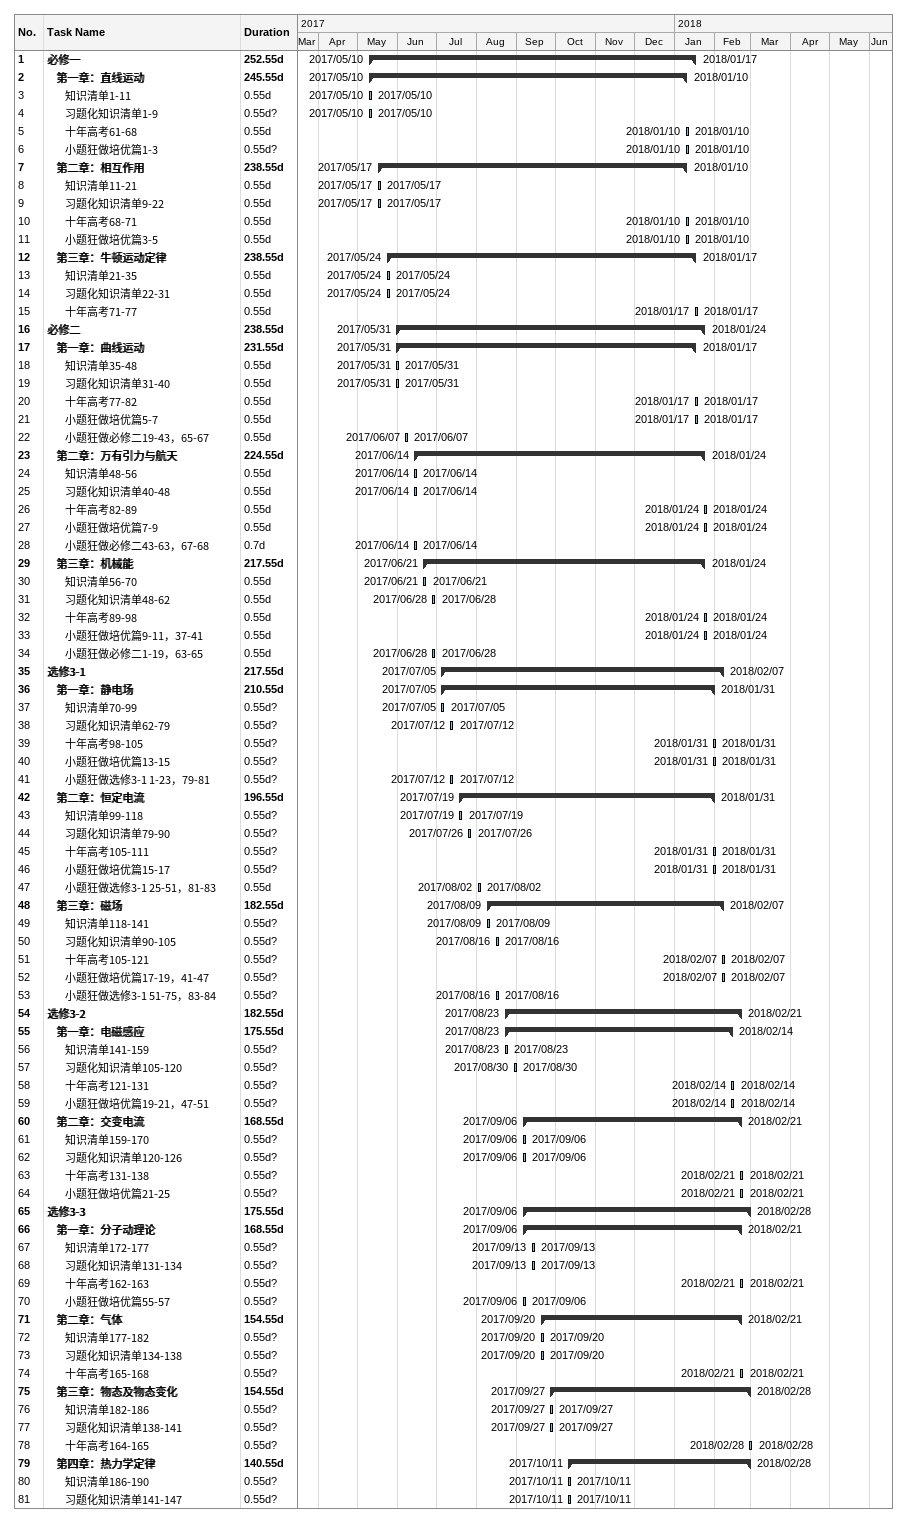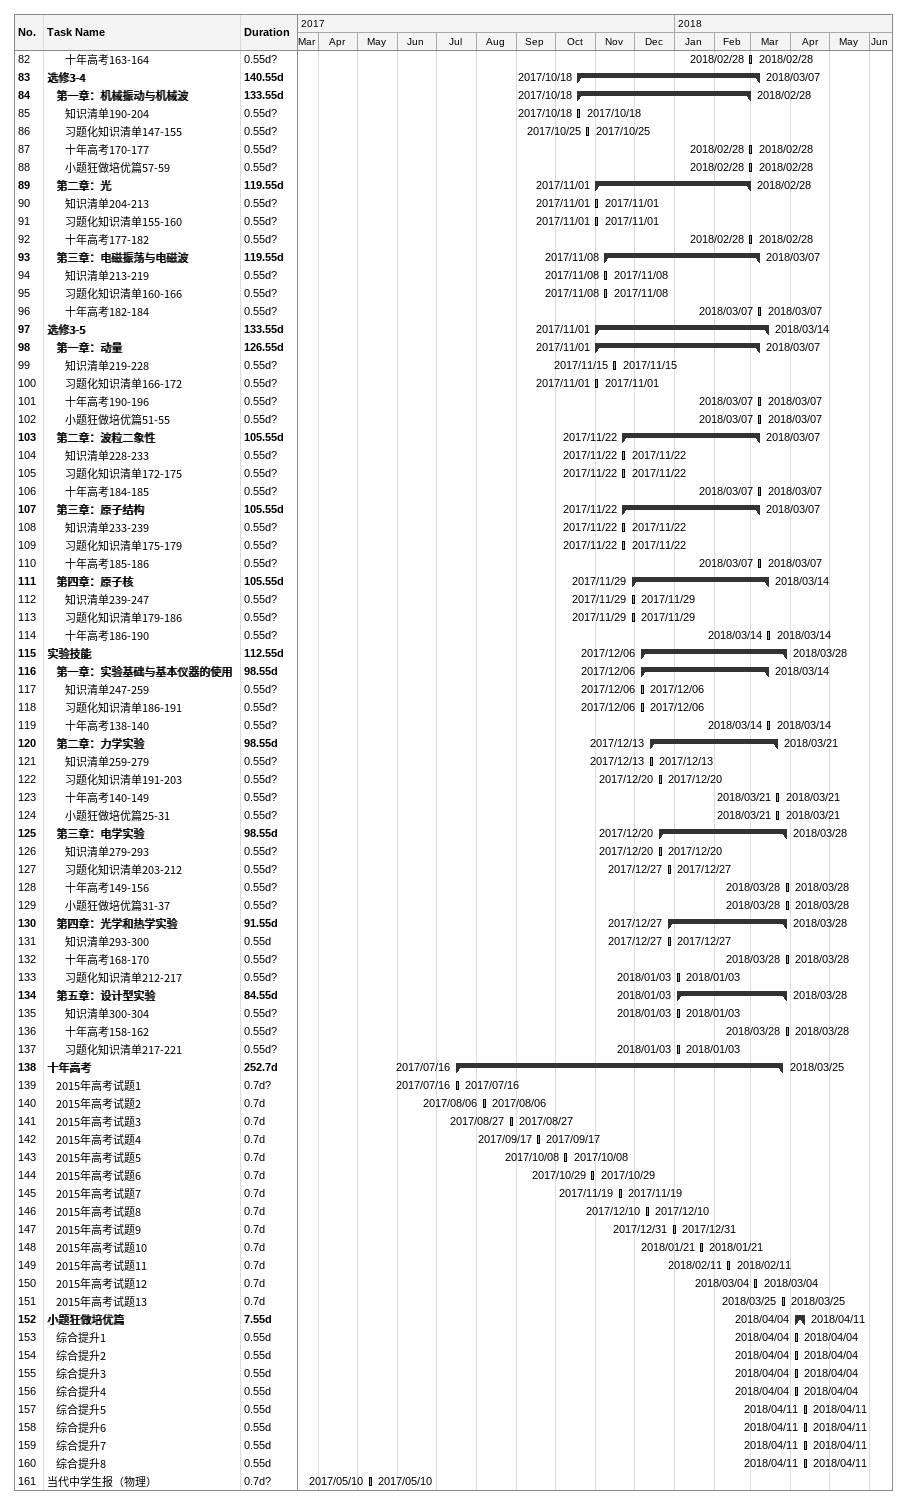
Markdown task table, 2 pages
| ID | Level | Task | Duration | Start | Finish |
|---|---|---|---|---|---|
| 1 | 1 | **必修一** | 252.55d | 2017-05-10 | 2018-01-17 |
| 2 | 2 | **第一章：直线运动** | 245.55d | 2017-05-10 | 2018-01-10 |
| 3 | 3 | 知识清单1-11 | 0.55d | 2017-05-10 | 2017-05-10 |
| 4 | 3 | 习题化知识清单1-9 | 0.55d? | 2017-05-10 | 2017-05-10 |
| 5 | 3 | 十年高考61-68 | 0.55d | 2018-01-10 | 2018-01-10 |
| 6 | 3 | 小题狂做培优篇1-3 | 0.55d? | 2018-01-10 | 2018-01-10 |
| 7 | 2 | **第二章：相互作用** | 238.55d | 2017-05-17 | 2018-01-10 |
| 8 | 3 | 知识清单11-21 | 0.55d | 2017-05-17 | 2017-05-17 |
| 9 | 3 | 习题化知识清单9-22 | 0.55d | 2017-05-17 | 2017-05-17 |
| 10 | 3 | 十年高考68-71 | 0.55d | 2018-01-10 | 2018-01-10 |
| 11 | 3 | 小题狂做培优篇3-5 | 0.55d | 2018-01-10 | 2018-01-10 |
| 12 | 2 | **第三章：牛顿运动定律** | 238.55d | 2017-05-24 | 2018-01-17 |
| 13 | 3 | 知识清单21-35 | 0.55d | 2017-05-24 | 2017-05-24 |
| 14 | 3 | 习题化知识清单22-31 | 0.55d | 2017-05-24 | 2017-05-24 |
| 15 | 3 | 十年高考71-77 | 0.55d | 2018-01-17 | 2018-01-17 |
| 16 | 1 | **必修二** | 238.55d | 2017-05-31 | 2018-01-24 |
| 17 | 2 | **第一章：曲线运动** | 231.55d | 2017-05-31 | 2018-01-17 |
| 18 | 3 | 知识清单35-48 | 0.55d | 2017-05-31 | 2017-05-31 |
| 19 | 3 | 习题化知识清单31-40 | 0.55d | 2017-05-31 | 2017-05-31 |
| 20 | 3 | 十年高考77-82 | 0.55d | 2018-01-17 | 2018-01-17 |
| 21 | 3 | 小题狂做培优篇5-7 | 0.55d | 2018-01-17 | 2018-01-17 |
| 22 | 3 | 小题狂做必修二19-43，65-67 | 0.55d | 2017-06-07 | 2017-06-07 |
| 23 | 2 | **第二章：万有引力与航天** | 224.55d | 2017-06-14 | 2018-01-24 |
| 24 | 3 | 知识清单48-56 | 0.55d | 2017-06-14 | 2017-06-14 |
| 25 | 3 | 习题化知识清单40-48 | 0.55d | 2017-06-14 | 2017-06-14 |
| 26 | 3 | 十年高考82-89 | 0.55d | 2018-01-24 | 2018-01-24 |
| 27 | 3 | 小题狂做培优篇7-9 | 0.55d | 2018-01-24 | 2018-01-24 |
| 28 | 3 | 小题狂做必修二43-63，67-68 | 0.7d | 2017-06-14 | 2017-06-14 |
| 29 | 2 | **第三章：机械能** | 217.55d | 2017-06-21 | 2018-01-24 |
| 30 | 3 | 知识清单56-70 | 0.55d | 2017-06-21 | 2017-06-21 |
| 31 | 3 | 习题化知识清单48-62 | 0.55d | 2017-06-28 | 2017-06-28 |
| 32 | 3 | 十年高考89-98 | 0.55d | 2018-01-24 | 2018-01-24 |
| 33 | 3 | 小题狂做培优篇9-11，37-41 | 0.55d | 2018-01-24 | 2018-01-24 |
| 34 | 3 | 小题狂做必修二1-19，63-65 | 0.55d | 2017-06-28 | 2017-06-28 |
| 35 | 1 | **选修3-1** | 217.55d | 2017-07-05 | 2018-02-07 |
| 36 | 2 | **第一章：静电场** | 210.55d | 2017-07-05 | 2018-01-31 |
| 37 | 3 | 知识清单70-99 | 0.55d? | 2017-07-05 | 2017-07-05 |
| 38 | 3 | 习题化知识清单62-79 | 0.55d? | 2017-07-12 | 2017-07-12 |
| 39 | 3 | 十年高考98-105 | 0.55d? | 2018-01-31 | 2018-01-31 |
| 40 | 3 | 小题狂做培优篇13-15 | 0.55d? | 2018-01-31 | 2018-01-31 |
| 41 | 3 | 小题狂做选修3-1 1-23，79-81 | 0.55d? | 2017-07-12 | 2017-07-12 |
| 42 | 2 | **第二章：恒定电流** | 196.55d | 2017-07-19 | 2018-01-31 |
| 43 | 3 | 知识清单99-118 | 0.55d? | 2017-07-19 | 2017-07-19 |
| 44 | 3 | 习题化知识清单79-90 | 0.55d? | 2017-07-26 | 2017-07-26 |
| 45 | 3 | 十年高考105-111 | 0.55d? | 2018-01-31 | 2018-01-31 |
| 46 | 3 | 小题狂做培优篇15-17 | 0.55d? | 2018-01-31 | 2018-01-31 |
| 47 | 3 | 小题狂做选修3-1 25-51，81-83 | 0.55d | 2017-08-02 | 2017-08-02 |
| 48 | 2 | **第三章：磁场** | 182.55d | 2017-08-09 | 2018-02-07 |
| 49 | 3 | 知识清单118-141 | 0.55d? | 2017-08-09 | 2017-08-09 |
| 50 | 3 | 习题化知识清单90-105 | 0.55d? | 2017-08-16 | 2017-08-16 |
| 51 | 3 | 十年高考105-121 | 0.55d? | 2018-02-07 | 2018-02-07 |
| 52 | 3 | 小题狂做培优篇17-19，41-47 | 0.55d? | 2018-02-07 | 2018-02-07 |
| 53 | 3 | 小题狂做选修3-1 51-75，83-84 | 0.55d? | 2017-08-16 | 2017-08-16 |
| 54 | 1 | **选修3-2** | 182.55d | 2017-08-23 | 2018-02-21 |
| 55 | 2 | **第一章：电磁感应** | 175.55d | 2017-08-23 | 2018-02-14 |
| 56 | 3 | 知识清单141-159 | 0.55d? | 2017-08-23 | 2017-08-23 |
| 57 | 3 | 习题化知识清单105-120 | 0.55d? | 2017-08-30 | 2017-08-30 |
| 58 | 3 | 十年高考121-131 | 0.55d? | 2018-02-14 | 2018-02-14 |
| 59 | 3 | 小题狂做培优篇19-21，47-51 | 0.55d? | 2018-02-14 | 2018-02-14 |
| 60 | 2 | **第二章：交变电流** | 168.55d | 2017-09-06 | 2018-02-21 |
| 61 | 3 | 知识清单159-170 | 0.55d? | 2017-09-06 | 2017-09-06 |
| 62 | 3 | 习题化知识清单120-126 | 0.55d? | 2017-09-06 | 2017-09-06 |
| 63 | 3 | 十年高考131-138 | 0.55d? | 2018-02-21 | 2018-02-21 |
| 64 | 3 | 小题狂做培优篇21-25 | 0.55d? | 2018-02-21 | 2018-02-21 |
| 65 | 1 | **选修3-3** | 175.55d | 2017-09-06 | 2018-02-28 |
| 66 | 2 | **第一章：分子动理论** | 168.55d | 2017-09-06 | 2018-02-21 |
| 67 | 3 | 知识清单172-177 | 0.55d? | 2017-09-13 | 2017-09-13 |
| 68 | 3 | 习题化知识清单131-134 | 0.55d? | 2017-09-13 | 2017-09-13 |
| 69 | 3 | 十年高考162-163 | 0.55d? | 2018-02-21 | 2018-02-21 |
| 70 | 3 | 小题狂做培优篇55-57 | 0.55d? | 2017-09-06 | 2017-09-06 |
| 71 | 2 | **第二章：气体** | 154.55d | 2017-09-20 | 2018-02-21 |
| 72 | 3 | 知识清单177-182 | 0.55d? | 2017-09-20 | 2017-09-20 |
| 73 | 3 | 习题化知识清单134-138 | 0.55d? | 2017-09-20 | 2017-09-20 |
| 74 | 3 | 十年高考165-168 | 0.55d? | 2018-02-21 | 2018-02-21 |
| 75 | 2 | **第三章：物态及物态变化** | 154.55d | 2017-09-27 | 2018-02-28 |
| 76 | 3 | 知识清单182-186 | 0.55d? | 2017-09-27 | 2017-09-27 |
| 77 | 3 | 习题化知识清单138-141 | 0.55d? | 2017-09-27 | 2017-09-27 |
| 78 | 3 | 十年高考164-165 | 0.55d? | 2018-02-28 | 2018-02-28 |
| 79 | 2 | **第四章：热力学定律** | 140.55d | 2017-10-11 | 2018-02-28 |
| 80 | 3 | 知识清单186-190 | 0.55d? | 2017-10-11 | 2017-10-11 |
| 81 | 3 | 习题化知识清单141-147 | 0.55d? | 2017-10-11 | 2017-10-11 |
| 82 | 3 | 十年高考163-164 | 0.55d? | 2018-02-28 | 2018-02-28 |
| 83 | 1 | **选修3-4** | 140.55d | 2017-10-18 | 2018-03-07 |
| 84 | 2 | **第一章：机械振动与机械波** | 133.55d | 2017-10-18 | 2018-02-28 |
| 85 | 3 | 知识清单190-204 | 0.55d? | 2017-10-18 | 2017-10-18 |
| 86 | 3 | 习题化知识清单147-155 | 0.55d? | 2017-10-25 | 2017-10-25 |
| 87 | 3 | 十年高考170-177 | 0.55d? | 2018-02-28 | 2018-02-28 |
| 88 | 3 | 小题狂做培优篇57-59 | 0.55d? | 2018-02-28 | 2018-02-28 |
| 89 | 2 | **第二章：光** | 119.55d | 2017-11-01 | 2018-02-28 |
| 90 | 3 | 知识清单204-213 | 0.55d? | 2017-11-01 | 2017-11-01 |
| 91 | 3 | 习题化知识清单155-160 | 0.55d? | 2017-11-01 | 2017-11-01 |
| 92 | 3 | 十年高考177-182 | 0.55d? | 2018-02-28 | 2018-02-28 |
| 93 | 2 | **第三章：电磁振荡与电磁波** | 119.55d | 2017-11-08 | 2018-03-07 |
| 94 | 3 | 知识清单213-219 | 0.55d? | 2017-11-08 | 2017-11-08 |
| 95 | 3 | 习题化知识清单160-166 | 0.55d? | 2017-11-08 | 2017-11-08 |
| 96 | 3 | 十年高考182-184 | 0.55d? | 2018-03-07 | 2018-03-07 |
| 97 | 1 | **选修3-5** | 133.55d | 2017-11-01 | 2018-03-14 |
| 98 | 2 | **第一章：动量** | 126.55d | 2017-11-01 | 2018-03-07 |
| 99 | 3 | 知识清单219-228 | 0.55d? | 2017-11-15 | 2017-11-15 |
| 100 | 3 | 习题化知识清单166-172 | 0.55d? | 2017-11-01 | 2017-11-01 |
| 101 | 3 | 十年高考190-196 | 0.55d? | 2018-03-07 | 2018-03-07 |
| 102 | 3 | 小题狂做培优篇51-55 | 0.55d? | 2018-03-07 | 2018-03-07 |
| 103 | 2 | **第二章：波粒二象性** | 105.55d | 2017-11-22 | 2018-03-07 |
| 104 | 3 | 知识清单228-233 | 0.55d? | 2017-11-22 | 2017-11-22 |
| 105 | 3 | 习题化知识清单172-175 | 0.55d? | 2017-11-22 | 2017-11-22 |
| 106 | 3 | 十年高考184-185 | 0.55d? | 2018-03-07 | 2018-03-07 |
| 107 | 2 | **第三章：原子结构** | 105.55d | 2017-11-22 | 2018-03-07 |
| 108 | 3 | 知识清单233-239 | 0.55d? | 2017-11-22 | 2017-11-22 |
| 109 | 3 | 习题化知识清单175-179 | 0.55d? | 2017-11-22 | 2017-11-22 |
| 110 | 3 | 十年高考185-186 | 0.55d? | 2018-03-07 | 2018-03-07 |
| 111 | 2 | **第四章：原子核** | 105.55d | 2017-11-29 | 2018-03-14 |
| 112 | 3 | 知识清单239-247 | 0.55d? | 2017-11-29 | 2017-11-29 |
| 113 | 3 | 习题化知识清单179-186 | 0.55d? | 2017-11-29 | 2017-11-29 |
| 114 | 3 | 十年高考186-190 | 0.55d? | 2018-03-14 | 2018-03-14 |
| 115 | 1 | **实验技能** | 112.55d | 2017-12-06 | 2018-03-28 |
| 116 | 2 | **第一章：实验基础与基本仪器的使用** | 98.55d | 2017-12-06 | 2018-03-14 |
| 117 | 3 | 知识清单247-259 | 0.55d? | 2017-12-06 | 2017-12-06 |
| 118 | 3 | 习题化知识清单186-191 | 0.55d? | 2017-12-06 | 2017-12-06 |
| 119 | 3 | 十年高考138-140 | 0.55d? | 2018-03-14 | 2018-03-14 |
| 120 | 2 | **第二章：力学实验** | 98.55d | 2017-12-13 | 2018-03-21 |
| 121 | 3 | 知识清单259-279 | 0.55d? | 2017-12-13 | 2017-12-13 |
| 122 | 3 | 习题化知识清单191-203 | 0.55d? | 2017-12-20 | 2017-12-20 |
| 123 | 3 | 十年高考140-149 | 0.55d? | 2018-03-21 | 2018-03-21 |
| 124 | 3 | 小题狂做培优篇25-31 | 0.55d? | 2018-03-21 | 2018-03-21 |
| 125 | 2 | **第三章：电学实验** | 98.55d | 2017-12-20 | 2018-03-28 |
| 126 | 3 | 知识清单279-293 | 0.55d? | 2017-12-20 | 2017-12-20 |
| 127 | 3 | 习题化知识清单203-212 | 0.55d? | 2017-12-27 | 2017-12-27 |
| 128 | 3 | 十年高考149-156 | 0.55d? | 2018-03-28 | 2018-03-28 |
| 129 | 3 | 小题狂做培优篇31-37 | 0.55d? | 2018-03-28 | 2018-03-28 |
| 130 | 2 | **第四章：光学和热学实验** | 91.55d | 2017-12-27 | 2018-03-28 |
| 131 | 3 | 知识清单293-300 | 0.55d | 2017-12-27 | 2017-12-27 |
| 132 | 3 | 十年高考168-170 | 0.55d? | 2018-03-28 | 2018-03-28 |
| 133 | 3 | 习题化知识清单212-217 | 0.55d? | 2018-01-03 | 2018-01-03 |
| 134 | 2 | **第五章：设计型实验** | 84.55d | 2018-01-03 | 2018-03-28 |
| 135 | 3 | 知识清单300-304 | 0.55d? | 2018-01-03 | 2018-01-03 |
| 136 | 3 | 十年高考158-162 | 0.55d? | 2018-03-28 | 2018-03-28 |
| 137 | 3 | 习题化知识清单217-221 | 0.55d? | 2018-01-03 | 2018-01-03 |
| 138 | 1 | **十年高考** | 252.7d | 2017-07-16 | 2018-03-25 |
| 139 | 2 | 2015年高考试题1 | 0.7d? | 2017-07-16 | 2017-07-16 |
| 140 | 2 | 2015年高考试题2 | 0.7d | 2017-08-06 | 2017-08-06 |
| 141 | 2 | 2015年高考试题3 | 0.7d | 2017-08-27 | 2017-08-27 |
| 142 | 2 | 2015年高考试题4 | 0.7d | 2017-09-17 | 2017-09-17 |
| 143 | 2 | 2015年高考试题5 | 0.7d | 2017-10-08 | 2017-10-08 |
| 144 | 2 | 2015年高考试题6 | 0.7d | 2017-10-29 | 2017-10-29 |
| 145 | 2 | 2015年高考试题7 | 0.7d | 2017-11-19 | 2017-11-19 |
| 146 | 2 | 2015年高考试题8 | 0.7d | 2017-12-10 | 2017-12-10 |
| 147 | 2 | 2015年高考试题9 | 0.7d | 2017-12-31 | 2017-12-31 |
| 148 | 2 | 2015年高考试题10 | 0.7d | 2018-01-21 | 2018-01-21 |
| 149 | 2 | 2015年高考试题11 | 0.7d | 2018-02-11 | 2018-02-11 |
| 150 | 2 | 2015年高考试题12 | 0.7d | 2018-03-04 | 2018-03-04 |
| 151 | 2 | 2015年高考试题13 | 0.7d | 2018-03-25 | 2018-03-25 |
| 152 | 1 | **小题狂做培优篇** | 7.55d | 2018-04-04 | 2018-04-11 |
| 153 | 2 | 综合提升1 | 0.55d | 2018-04-04 | 2018-04-04 |
| 154 | 2 | 综合提升2 | 0.55d | 2018-04-04 | 2018-04-04 |
| 155 | 2 | 综合提升3 | 0.55d | 2018-04-04 | 2018-04-04 |
| 156 | 2 | 综合提升4 | 0.55d | 2018-04-04 | 2018-04-04 |
| 157 | 2 | 综合提升5 | 0.55d | 2018-04-11 | 2018-04-11 |
| 158 | 2 | 综合提升6 | 0.55d | 2018-04-11 | 2018-04-11 |
| 159 | 2 | 综合提升7 | 0.55d | 2018-04-11 | 2018-04-11 |
| 160 | 2 | 综合提升8 | 0.55d | 2018-04-11 | 2018-04-11 |
| 161 | 1 | 当代中学生报（物理） | 0.7d? | 2017-05-10 | 2017-05-10 |
